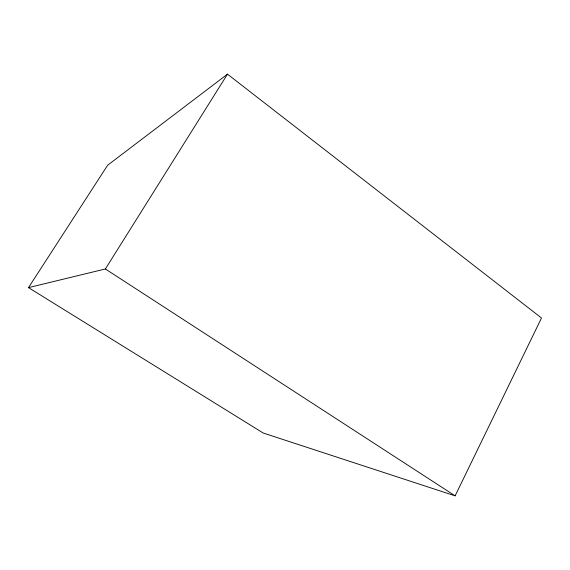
<?xml version="1.0" encoding="UTF-8"?>
<svg xmlns="http://www.w3.org/2000/svg" width="570" height="570" viewBox="0 0 570 570"><rect width="100%" height="100%" fill="white"/><g stroke="black" fill="none" stroke-linecap="round" stroke-linejoin="round"><path stroke-width="0.85" d="M455.117 495.843L541.5 317.996L227.48 74.157L107.637 165.243L28.5 287.622L263.233 433.029L455.117 495.843L105.379 268.969L28.5 287.622M105.379 268.969L227.48 74.157"/></g></svg>
